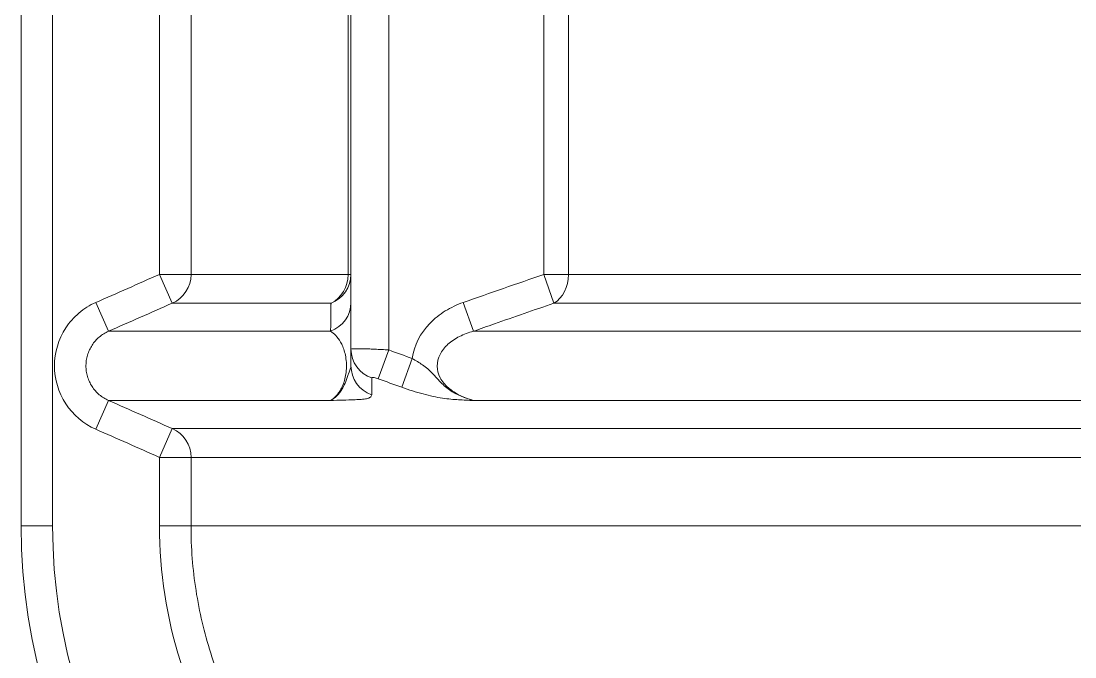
# Model space of a CAD drawing. Header units: millimetres. Extents: x 4664 to 8864, y -38 to 2932.
# Drawn here: x 8171.46 to 8215.16, y 1702.1 to 1728.49 of the extents above; entities that cross this region are included whole.
import ezdxf

# ---------------------------------------------------------------- set-up
doc = ezdxf.new("R2010")
doc.units = ezdxf.units.MM

msp = doc.modelspace()

# ---------------------------------------------------------------- linework, layer by layer
at = {"lineweight": 5}
for p, q in [((8171.462, 1870.016), (8171.462, 1707.535)), ((8172.767, 1707.535), (8172.767, 1870.016)), ((8185.141, 1714.873), (8185.141, 1862.677)), ((8186.708, 1862.708), (8186.708, 1714.842)), ((8177.204, 1729.033), (8177.204, 1717.977)), ((8178.508, 1717.977), (8178.508, 1729.033)), ((8185.021, 1729.033), (8185.021, 1717.977)), ((8193.143, 1729.033), (8193.143, 1717.977)), ((8194.162, 1717.977), (8194.162, 1729.033)), ((8177.204, 1717.977), (8185.141, 1717.977)), ((8177.204, 1717.977), (8177.731, 1716.782)), ((8193.143, 1717.977), (8246.762, 1717.977)), ((8193.143, 1717.977), (8193.554, 1716.782)), ((8174.562, 1716.812), (8175.089, 1715.617)), ((8184.314, 1716.782), (8177.731, 1716.782)), ((8189.799, 1716.812), (8190.219, 1715.617)), ((8245.491, 1716.782), (8193.554, 1716.782)), ((8184.298, 1715.617), (8175.089, 1715.617)), ((8245.628, 1715.617), (8190.219, 1715.617)), ((8186.708, 1714.842), (8186.272, 1713.647)), ((8187.683, 1714.487), (8187.248, 1713.292)), ((8174.562, 1711.55), (8175.089, 1712.744)), ((8184.298, 1712.744), (8175.089, 1712.744)), ((8242.314, 1712.744), (8190.219, 1712.744)), ((8177.204, 1710.384), (8177.731, 1711.579)), ((8177.731, 1711.579), (8238.5, 1711.579)), ((8177.204, 1710.384), (8177.204, 1707.535)), ((8177.204, 1710.384), (8239.398, 1710.384)), ((8178.508, 1707.535), (8178.508, 1710.384)), ((8171.462, 1707.535), (8172.767, 1707.535)), ((8177.204, 1707.535), (8239.398, 1707.535))]:
    msp.add_line(p, q, dxfattribs=at)
for radius in [24.377, 23.071]:
    msp.add_arc((8195.839, 1707.535), radius, 180, 249.9684, dxfattribs=at)
at = {"lineweight": 5, "extrusion": (0, 0, -1)}
for centre, major_axis, ratio, start_param, end_param in [((8177.204, 1717.977), (0, 1.306), 0.998861, 1.570796, 2.725761), ((8183.835, 1717.977), (0, 1.306), 0.907984, 1.570796, 2.725761), ((8183.835, 1717.977), (1.306, 0), 0.98331, 0, 1.19525), ((8193.143, 1717.977), (0, -1.306), 0.780444, 4.712389, 5.867354), ((8183.835, 1716.812), (1.306, 0), 0.978111, 0, 1.208972), ((8186.447, 1714.873), (-1.306, 0), 0.971, 5.05434, 6.283185), ((8186.447, 1714.179), (-1.306, 0), 0.973612, 5.061799, 6.283185), ((8177.204, 1710.384), (0, 1.306), 0.998861, 0.415831, 1.570796)]:
    msp.add_ellipse(centre, major_axis=major_axis, ratio=ratio, start_param=start_param, end_param=end_param, dxfattribs=at)
at = {"lineweight": 5}
for points in [[(8174.562, 1716.812), (8175.443, 1717.2), (8176.323, 1717.589), (8177.204, 1717.977)], [(8189.799, 1716.812), (8190.912, 1717.204), (8192.027, 1717.592), (8193.143, 1717.977)], [(8177.731, 1716.782), (8176.85, 1716.394), (8175.97, 1716.006), (8175.089, 1715.617)], [(8185.141, 1714.179), (8185.141, 1714.405), (8185.141, 1714.636), (8185.141, 1714.873)], [(8186.708, 1714.842), (8187.033, 1714.723), (8187.358, 1714.605), (8187.683, 1714.487)], [(8187.248, 1713.292), (8186.923, 1713.41), (8186.597, 1713.529), (8186.272, 1713.647)], [(8175.089, 1712.744), (8175.97, 1712.356), (8176.85, 1711.967), (8177.731, 1711.579)], [(8177.204, 1710.384), (8176.323, 1710.773), (8175.443, 1711.161), (8174.562, 1711.55)]]:
    msp.add_open_spline(points, degree=3, dxfattribs=at)
for points, knots in [([(8174.562, 1711.55), (8174.051, 1711.775), (8173.616, 1712.146), (8173.009, 1713.076), (8172.846, 1713.63), (8172.846, 1714.733), (8173.012, 1715.29), (8173.465, 1715.984), (8173.65, 1716.193), (8174.073, 1716.553), (8174.306, 1716.699), (8174.562, 1716.812)], [0, 0, 0, 0, 0.25, 0.25, 0.5, 0.5, 0.75, 0.75, 0.875, 0.875, 1, 1, 1, 1]), ([(8187.683, 1714.487), (8187.755, 1715.037), (8188.028, 1715.546), (8188.6, 1716.14), (8188.821, 1716.314), (8189.288, 1716.603), (8189.537, 1716.72), (8189.799, 1716.812)], [0, 0, 0, 0, 0.5, 0.5, 0.75, 0.75, 1, 1, 1, 1]), ([(8193.554, 1716.782), (8192.732, 1716.498), (8191.909, 1716.212), (8190.798, 1715.821), (8190.509, 1715.719), (8190.219, 1715.617)], [0, 0, 0, 0, 0.739335, 0.739335, 1, 1, 1, 1]), ([(8175.089, 1715.617), (8174.949, 1715.556), (8174.822, 1715.476), (8174.648, 1715.329), (8174.593, 1715.275), (8174.493, 1715.162), (8174.448, 1715.102), (8174.365, 1714.976), (8174.328, 1714.909), (8174.264, 1714.771), (8174.237, 1714.701), (8174.173, 1714.484), (8174.151, 1714.332), (8174.151, 1714.106), (8174.156, 1714.031), (8174.178, 1713.881), (8174.194, 1713.806), (8174.237, 1713.661), (8174.264, 1713.591), (8174.327, 1713.454), (8174.364, 1713.387), (8174.489, 1713.197), (8174.588, 1713.084), (8174.821, 1712.886), (8174.949, 1712.806), (8175.089, 1712.744)], [0, 0, 0, 0, 0.125, 0.125, 0.1875, 0.1875, 0.25, 0.25, 0.3125, 0.3125, 0.375, 0.375, 0.5, 0.5, 0.5625, 0.5625, 0.625, 0.625, 0.6875, 0.6875, 0.75, 0.75, 0.875, 0.875, 1, 1, 1, 1]), ([(8184.298, 1712.744), (8184.366, 1712.786), (8184.434, 1712.839), (8184.534, 1712.942), (8184.568, 1712.981), (8184.636, 1713.069), (8184.669, 1713.118), (8184.733, 1713.228), (8184.764, 1713.288), (8184.822, 1713.423), (8184.849, 1713.498), (8184.896, 1713.662), (8184.916, 1713.753), (8184.938, 1713.901), (8184.943, 1713.951), (8184.952, 1714.056), (8184.954, 1714.11), (8184.955, 1714.269), (8184.948, 1714.377), (8184.922, 1714.576), (8184.903, 1714.67), (8184.857, 1714.839), (8184.83, 1714.915), (8184.773, 1715.054), (8184.743, 1715.115), (8184.648, 1715.282), (8184.58, 1715.372), (8184.441, 1715.517), (8184.37, 1715.573), (8184.298, 1715.617)], [0, 0, 0, 0, 0.119753, 0.119753, 0.182628, 0.182628, 0.245503, 0.245503, 0.308377, 0.308377, 0.371252, 0.371252, 0.434127, 0.434127, 0.465564, 0.465564, 0.497002, 0.497002, 0.559876, 0.559876, 0.622751, 0.622751, 0.685626, 0.685626, 0.748501, 0.748501, 0.87425, 0.87425, 1, 1, 1, 1]), ([(8190.219, 1715.617), (8190.016, 1715.562), (8189.824, 1715.491), (8189.467, 1715.311), (8189.303, 1715.202), (8189.026, 1714.953), (8188.911, 1714.81), (8188.757, 1714.505), (8188.715, 1714.338), (8188.718, 1714.009), (8188.762, 1713.842), (8188.882, 1713.613), (8188.931, 1713.538), (8189.045, 1713.398), (8189.109, 1713.332), (8189.25, 1713.208), (8189.327, 1713.15), (8189.491, 1713.043), (8189.577, 1712.995), (8189.838, 1712.866), (8190.026, 1712.797), (8190.219, 1712.744)], [0, 0, 0, 0, 0.125752, 0.125752, 0.251504, 0.251504, 0.377256, 0.377256, 0.503008, 0.503008, 0.62876, 0.62876, 0.691636, 0.691636, 0.754512, 0.754512, 0.817388, 0.817388, 0.880264, 0.880264, 1, 1, 1, 1]), ([(8185.141, 1714.873), (8185.141, 1714.881), (8185.182, 1714.887), (8185.342, 1714.893), (8185.463, 1714.893), (8185.685, 1714.889), (8185.767, 1714.886), (8185.939, 1714.881), (8186.03, 1714.877), (8186.312, 1714.864), (8186.512, 1714.854), (8186.708, 1714.842)], [0, 0, 0, 0, 0.25, 0.25, 0.5, 0.5, 0.625, 0.625, 0.75, 0.75, 1, 1, 1, 1]), ([(8187.683, 1714.487), (8187.827, 1714.399), (8187.97, 1714.314), (8188.184, 1714.169), (8188.253, 1714.118), (8188.393, 1714.003), (8188.463, 1713.937), (8188.619, 1713.767), (8188.707, 1713.659), (8188.934, 1713.418), (8189.075, 1713.291), (8189.534, 1712.972), (8189.881, 1712.832), (8190.219, 1712.744)], [0, 0, 0, 0, 0.25, 0.25, 0.375, 0.375, 0.5, 0.5, 0.625, 0.625, 0.75, 0.75, 1, 1, 1, 1]), ([(8184.298, 1712.744), (8184.381, 1712.79), (8184.465, 1712.85), (8184.633, 1713.014), (8184.719, 1713.117), (8184.845, 1713.342), (8184.886, 1713.431), (8184.947, 1713.588), (8184.966, 1713.644), (8185.004, 1713.754), (8185.022, 1713.807), (8185.071, 1713.941), (8185.098, 1713.998), (8185.132, 1714.096), (8185.141, 1714.137), (8185.141, 1714.179)], [0, 0, 0, 0, 0.25, 0.25, 0.5, 0.5, 0.625, 0.625, 0.6875, 0.6875, 0.75, 0.75, 0.875, 0.875, 1, 1, 1, 1]), ([(8186.009, 1713.678), (8186.007, 1713.471), (8186.004, 1713.268), (8186.001, 1713.041), (8186.001, 1713.012), (8186, 1712.984)], [0, 0, 0, 0, 0.875371, 0.875371, 1, 1, 1, 1]), ([(8186.272, 1713.647), (8186.243, 1713.658), (8186.214, 1713.667), (8186.159, 1713.683), (8186.131, 1713.689), (8186.086, 1713.696), (8186.066, 1713.698), (8186.036, 1713.698), (8186.025, 1713.695), (8186.012, 1713.688), (8186.009, 1713.684), (8186.009, 1713.678)], [0, 0, 0, 0, 0.217759, 0.217759, 0.436972, 0.436972, 0.642727, 0.642727, 0.837259, 0.837259, 1, 1, 1, 1]), ([(8190.219, 1712.744), (8190.015, 1712.752), (8189.812, 1712.761), (8189.499, 1712.781), (8189.393, 1712.788), (8189.172, 1712.809), (8189.057, 1712.823), (8188.811, 1712.861), (8188.681, 1712.885), (8188.413, 1712.942), (8188.275, 1712.975), (8187.842, 1713.091), (8187.545, 1713.184), (8187.248, 1713.292)], [0, 0, 0, 0, 0.25, 0.25, 0.375, 0.375, 0.5, 0.5, 0.625, 0.625, 0.75, 0.75, 1, 1, 1, 1]), ([(8186, 1712.984), (8186, 1712.942), (8185.981, 1712.908), (8185.91, 1712.853), (8185.857, 1712.833), (8185.757, 1712.812), (8185.721, 1712.807), (8185.645, 1712.798), (8185.605, 1712.794), (8185.484, 1712.785), (8185.4, 1712.78), (8185.146, 1712.769), (8184.974, 1712.763), (8184.634, 1712.753), (8184.465, 1712.748), (8184.298, 1712.744)], [0, 0, 0, 0, 0.125, 0.125, 0.25, 0.25, 0.3125, 0.3125, 0.375, 0.375, 0.5, 0.5, 0.75, 0.75, 1, 1, 1, 1]), ([(8177.204, 1707.535), (8177.204, 1705.613), (8177.493, 1703.74), (8178.212, 1701.459), (8178.374, 1701.006), (8178.73, 1700.12), (8178.924, 1699.686), (8179.554, 1698.41), (8180.036, 1697.594), (8181.129, 1696.033), (8181.742, 1695.285), (8183.057, 1693.912), (8183.762, 1693.28), (8185.269, 1692.122), (8186.076, 1691.594), (8187.753, 1690.673), (8188.624, 1690.278), (8189.527, 1689.949)], [0, 0, 0, 0, 0.25, 0.25, 0.3125, 0.3125, 0.375, 0.375, 0.5, 0.5, 0.625, 0.625, 0.75, 0.75, 0.875, 0.875, 1, 1, 1, 1]), ([(8189.974, 1691.176), (8189.569, 1691.323), (8189.167, 1691.486), (8188.376, 1691.843), (8187.985, 1692.037), (8187.217, 1692.455), (8186.839, 1692.679), (8186.1, 1693.157), (8185.738, 1693.411), (8185.032, 1693.947), (8184.688, 1694.229), (8184.021, 1694.822), (8183.698, 1695.132), (8183.074, 1695.779), (8182.774, 1696.115), (8182.342, 1696.638), (8182.201, 1696.816), (8181.995, 1697.087), (8181.894, 1697.223), (8181.777, 1697.384), (8181.719, 1697.465), (8181.691, 1697.506), (8181.676, 1697.526), (8181.669, 1697.536), (8181.665, 1697.542), (8181.664, 1697.544), (8181.663, 1697.545), (8181.662, 1697.546), (8181.662, 1697.546), (8181.662, 1697.546), (8181.662, 1697.547), (8181.411, 1697.904), (8181.174, 1698.272), (8180.726, 1699.025), (8180.516, 1699.411), (8180.125, 1700.199), (8179.944, 1700.601), (8179.613, 1701.42), (8179.462, 1701.836), (8179.193, 1702.681), (8179.075, 1703.109), (8178.87, 1703.976), (8178.785, 1704.413), (8178.647, 1705.296), (8178.595, 1705.741), (8178.526, 1706.635), (8178.508, 1707.085), (8178.508, 1707.535)], [0, 0, 0, 0, 0.0625, 0.0625, 0.125, 0.125, 0.1875, 0.1875, 0.25, 0.25, 0.3125, 0.3125, 0.375, 0.375, 0.4375, 0.4375, 0.46875, 0.46875, 0.484375, 0.492188, 0.496094, 0.498047, 0.499023, 0.499512, 0.499756, 0.499878, 0.499939, 0.499969, 0.499985, 0.499985, 0.5, 0.5, 0.5625, 0.5625, 0.625, 0.625, 0.6875, 0.6875, 0.75, 0.75, 0.8125, 0.8125, 0.875, 0.875, 0.9375, 0.9375, 1, 1, 1, 1])]:
    msp.add_open_spline(points, degree=3, knots=knots, dxfattribs=at)
msp.add_rational_spline([(8184.298, 1715.617), (8184.303, 1716.032), (8184.309, 1716.421), (8184.314, 1716.782)], [0.999999937513, 0.999999937984, 0.999999938442, 0.999999938881], degree=3, dxfattribs=at)

doc.saveas('drawing.dxf')
